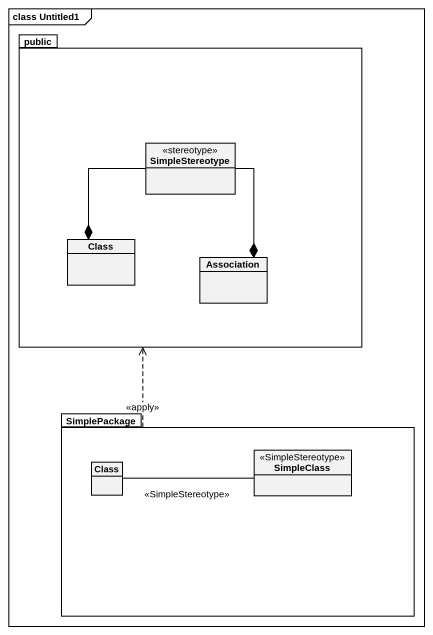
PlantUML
@startuml
mainframe class Untitled1
hide circle
hide empty members
package public {
  class SimpleStereotype <<stereotype>>
  class "Class" as Class_
  class Association
}
package SimplePackage {
  class "Class" as Class__2
  class SimpleClass <<SimpleStereotype>>
}
SimpleStereotype --* Class_
SimpleStereotype --* Association
SimplePackage .up.> public : <<apply>>
Class__2 -right- SimpleClass : <<SimpleStereotype>>
@enduml
